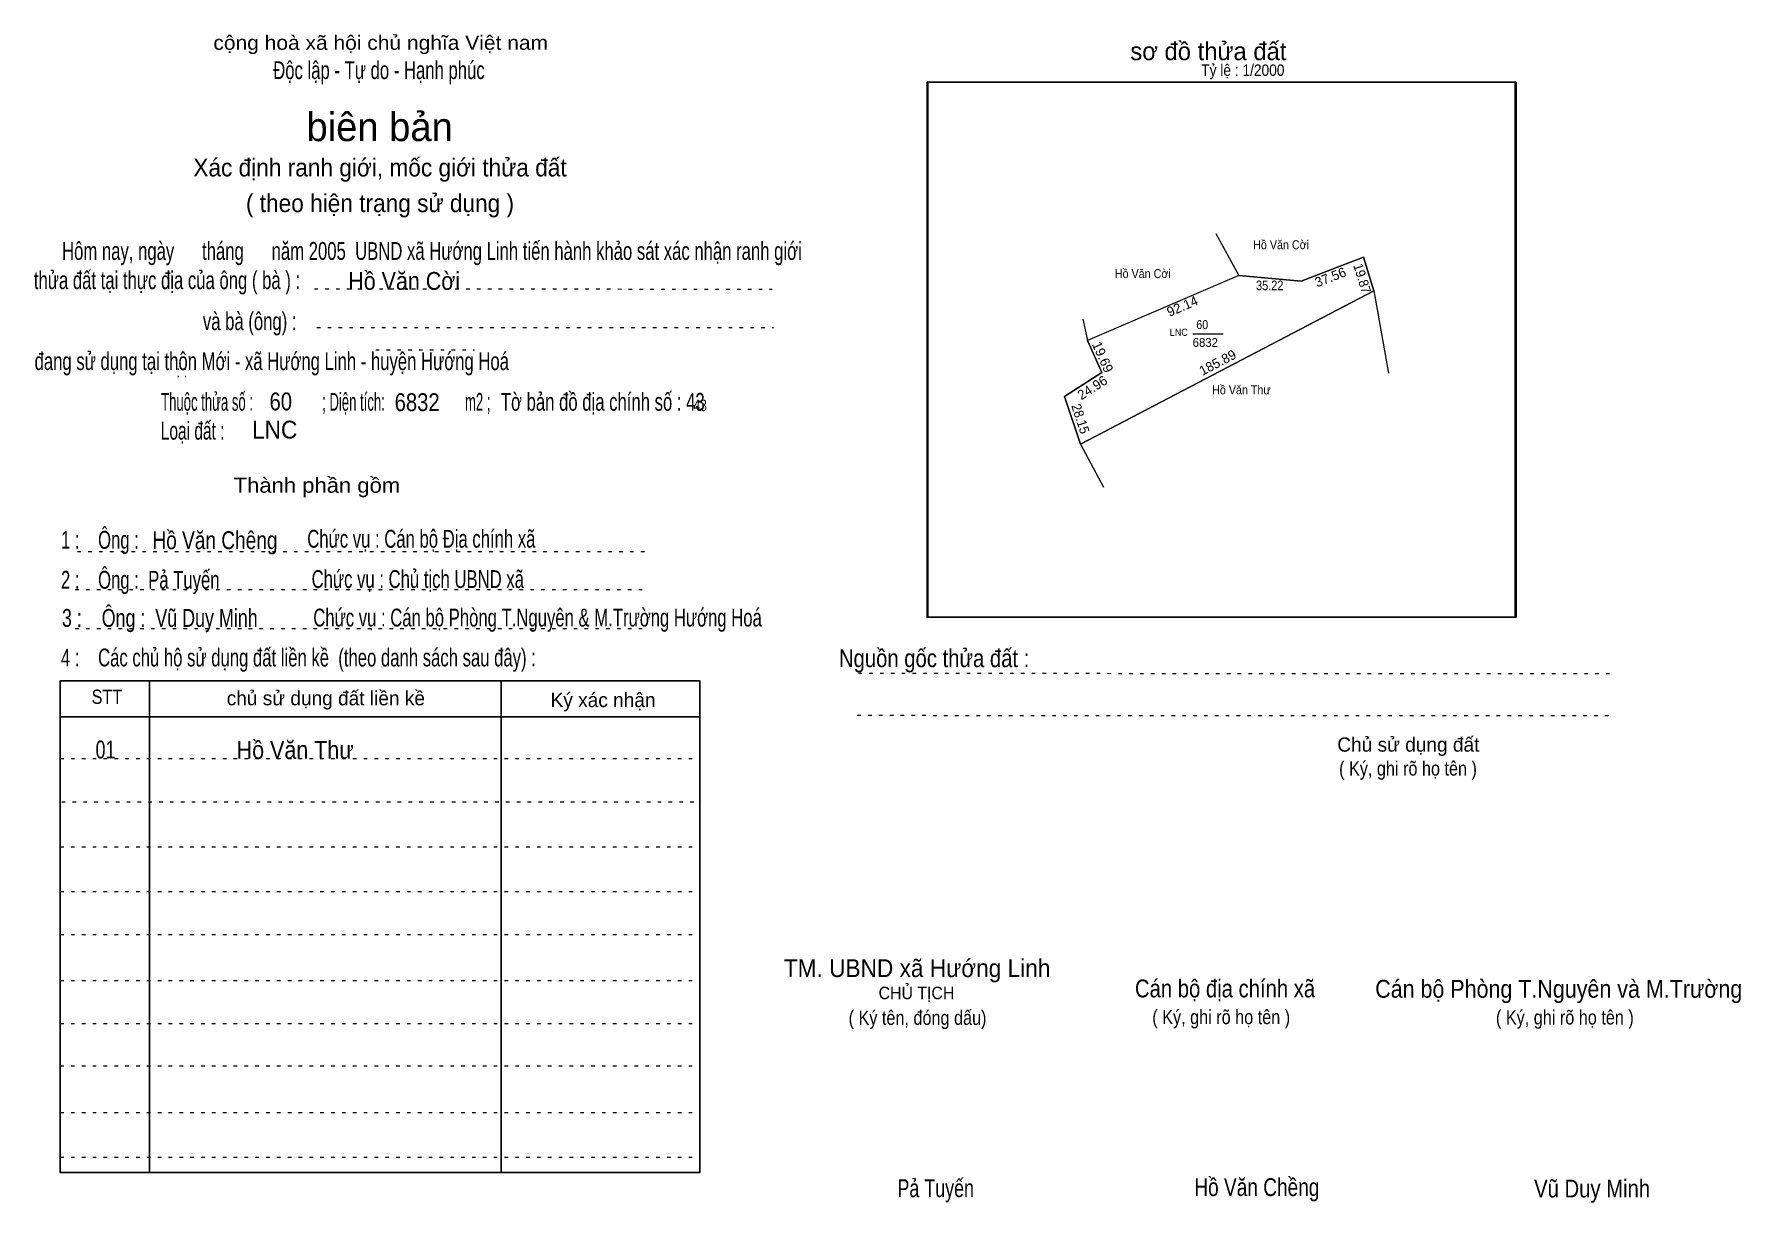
# Model space of a CAD drawing. Header units: centimetres. Extents: x -1.5 to 46.4, y -3.9 to 28.9.
import ezdxf
from ezdxf.enums import TextEntityAlignment as Align

# ---------------------------------------------------------------- set-up
doc = ezdxf.new("R2010")
doc.units = ezdxf.units.CM
doc.header["$LTSCALE"] = 0.17
doc.linetypes.add('DOTTED', pattern=[1.5, 0.3, -1.2])
for name, color, linetype in [('1', 7, 'Continuous'), ('16', 7, 'Continuous'), ('34', 7, 'Continuous'), ('51', 7, 'Continuous')]:
    doc.layers.add(name, color=color, linetype=linetype)
for name, color, linetype, lineweight in [('15', 7, 'Continuous', 13), ('2', 7, 'Continuous', 25), ('22', 7, 'Continuous', 13), ('5', 7, 'DOTTED', 13)]:
    doc.layers.add(name, color=color, linetype=linetype, lineweight=lineweight)

msp = doc.modelspace()

# ---------------------------------------------------------------- linework, layer by layer
at = {"layer": '15'}
msp.add_line((31.01, 20.47), (31.86, 20.47), dxfattribs=at)
at = {"layer": '2'}
msp.add_lwpolyline([(23.56, 27.52), (40.06, 27.52), (40.06, 12.52), (23.56, 12.52)], close=True, dxfattribs=at)
at = {"layer": '22'}
for p, q in [((31.66, 23.28), (32.3, 22.1)), ((32.3, 22.1), (28.06, 20.28)), ((36.09, 21.67), (27.86, 17.37)), ((36.09, 21.67), (36.5, 19.36)), ((27.93, 20.88), (28.06, 20.28)), ((27.86, 17.37), (28.51, 16.17))]:
    msp.add_line(p, q, dxfattribs=at)
msp.add_lwpolyline([(36.09, 21.67), (35.8, 22.62), (34.05, 21.94), (32.3, 22.1), (28.06, 20.28), (28.46, 19.38), (27.41, 18.71), (27.86, 17.37)], close=True, dxfattribs=at)
for points in [[(32.3, 22.1), (34.05, 21.94), (35.8, 22.62), (36.09, 21.67)], [(27.86, 17.37), (27.41, 18.71), (28.46, 19.38), (28.06, 20.28)]]:
    msp.add_lwpolyline(points, dxfattribs=at)
at = {"layer": '5'}
for p, q in [((6.37, 21.73), (19.21, 21.72)), ((6.44, 20.64), (19.25, 20.64)), ((8.09, 20.02), (10.86, 20.02)), ((-0.28, 14.36), (15.72, 14.36)), ((-0.34, 13.3), (15.66, 13.3)), ((-0.34, 12.2), (15.66, 12.2)), ((21.63, 10.95), (42.72, 10.94)), ((21.6, 9.77), (42.69, 9.76)), ((-0.76, 8.56), (17.18, 8.56)), ((-0.72, 7.34), (17.22, 7.34)), ((-0.76, 6.08), (17.18, 6.08)), ((-0.76, 4.83), (17.18, 4.83)), ((-0.76, 3.62), (17.18, 3.62)), ((-0.76, 2.33), (17.18, 2.33)), ((-0.76, 1.13), (17.18, 1.13)), ((-0.76, -0.06), (17.18, -0.06)), ((-0.76, -1.37), (17.18, -1.37)), ((-0.76, -2.62), (17.18, -2.62))]:
    msp.add_line(p, q, dxfattribs=at)
at = {"layer": '5', "linetype": 'Continuous', "lineweight": 25}
for p, q in [((1.74, 10.74), (1.74, -3.05)), ((11.61, 10.74), (11.61, -3.05)), ((-0.76, 9.73), (17.18, 9.73))]:
    msp.add_line(p, q, dxfattribs=at)
for points in [[(23.58, 27.52), (40.08, 27.52), (40.08, 12.52), (23.58, 12.52)], [(-0.76, 10.74), (17.18, 10.74), (17.18, -3.05), (-0.76, -3.05)]]:
    msp.add_lwpolyline(points, close=True, dxfattribs=at)

# ---------------------------------------------------------------- texts
at = {"layer": '1', "width": 0.75}
msp.add_text('01', height=0.5, dxfattribs=at).set_placement((0.23, 8.56))
at = {"layer": '15'}
for s, width, p in [('60', 0.9, (31.11, 20.6)), ('6832', 0.95, (31.01, 20.1))]:
    msp.add_text(s, height=0.25, dxfattribs=dict(at, width=width)).set_placement(p)
at = {"layer": '16', "width": 0.9}
for s, p in [('Hồ Văn Cời', (33.49, 22.84)), ('Hồ Văn Cời', (29.61, 22.03)), ('Hồ Văn Thư', (32.375, 18.77))]:
    msp.add_text(s, height=0.25, dxfattribs=at).set_placement(p, align=Align.CENTER)
for s, p in [('Hồ Văn Cời', (7.32, 21.7)), ('Hồ Văn Thư', (4.19, 8.55))]:
    msp.add_text(s, height=0.5, dxfattribs=at).set_placement(p)
at = {"layer": '22', "width": 0.95}
msp.add_text('LNC', height=0.2, dxfattribs=at).set_placement((30.62, 20.41), align=Align.CENTER)
at = {"layer": '34'}
for s, height, width, p in [(': : ', 0.32, 0.85, (2.5, 19.25)), ('60', 0.5, 0.85, (5.11, 18.32)), ('6832', 0.5, 0.85, (8.62, 18.3)), ('43', 0.32, 0.8, (17, 18.3)), ('LNC', 0.5, 0.95, (4.62, 17.53))]:
    msp.add_text(s, height=height, dxfattribs=dict(at, width=width)).set_placement(p)
at = {"layer": '5'}
for s, height, width, p in [('cộng hoà xã hội chủ nghĩa Việt nam', 0.4, 1.1, (8.23, 28.43)), ('Độc lập - Tự do - Hạnh phúc', 0.5, 0.7, (8.18, 27.61)), ('Xác định ranh giới, mốc giới thửa đất', 0.5, 0.95, (8.21, 24.88)), ('( theo hiện trạng sử dụng )', 0.5, 0.95, (8.21, 23.88)), ('Thành phần gồm', 0.42, 1.1, (6.44, 16.01)), ('Hồ Văn Chêng', 0.5, 0.8, (3.58, 14.43)), ('Chức vụ : Cán bộ Địa chính xã', 0.5, 0.7, (9.37, 14.47)), ('Chức vụ : Chủ tịch UBND xã', 0.5, 0.7, (9.27, 13.34)), ('Chức vụ : Cán bộ Phòng T.Nguyên & M.Trường Hướng Hoá', 0.5, 0.7, (12.63, 12.26)), ('    Nguồn gốc thửa đất :', 0.5, 0.85, (23.44, 11.12)), ('( Ký, ghi rõ họ tên )', 0.4, 0.85, (37.05, 8.08)), ('CHỦ TỊCH', 0.35, 0.95, (23.26, 1.81)), ('( Ký tên, đóng dấu)', 0.4, 0.85, (23.29, 1.09)), ('( Ký, ghi rõ họ tên )', 0.4, 0.85, (31.81, 1.11)), ('( Ký, ghi rõ họ tên )', 0.4, 0.85, (41.45, 1.1)), ('Pả Tuyến', 0.5, 0.75, (23.8, -3.74)), ('Hồ Văn Chềng', 0.5, 0.8, (32.81, -3.71)), ('Vũ Duy Minh', 0.5, 0.85, (42.215, -3.75))]:
    msp.add_text(s, height=height, dxfattribs=dict(at, width=width)).set_placement(p, align=Align.CENTER)
msp.add_text('sơ đồ thửa đất', height=0.5, dxfattribs=at).set_placement((29.26, 28.14))
for s, height, p in [('biên bản', 0.8, (8.2, 25.87)), ('      chủ sử dụng đất liền kề', 0.4, (6.245, 10.05)), ('   Ký xác nhận', 0.4, (14.245, 10)), ('Chủ sử dụng đất', 0.4, (37.06, 8.75))]:
    msp.add_text(s, height=height, dxfattribs=at).set_placement(p, align=Align.CENTER)
for s, height, width, p in [('   Hôm nay, ngày      tháng      năm 2005  UBND xã Hướng Linh tiến hành khảo sát xác nhận ranh giới ', 0.5, 0.7, (-1.1, 22.54)), ('thửa đất tại thực địa của ông ( bà ) :                                       ', 0.5, 0.7, (-1.5, 21.72)), ('                                     và bà (ông) :', 0.5, 0.7, (-1.57, 20.57)), (' đang sử dụng tại thôn Mới - xã Hướng Linh - huyện Hướng Hoá', 0.5, 0.7, (-1.61, 19.45)), ('Thuộc thửa số :                   ; Diện tích:                      m2 ;                                            ', 0.5, 0.55, (2.07, 18.31)), ('Tờ bản đồ địa chính số : 43', 0.5, 0.7, (11.6, 18.31)), ('Loại đất :  ', 0.5, 0.65, (2.06, 17.5)), ('    1 :    Ông :                                                        ', 0.5, 0.7, (-1.26, 14.44)), ('    2 :    Ông :  Pả Tuyến', 0.5, 0.7, (-1.26, 13.32)), ('    3 :    Ông :  Vũ Duy Minh', 0.5, 0.75, (-1.27, 12.25)), ('    4 :    Các chủ hộ sử dụng đất liền kề  (theo danh sách sau đây) :', 0.5, 0.7, (-1.26, 11.14)), ('STT', 0.4, 0.85, (0.12, 10.09)), ('TM. UBND xã Hướng Linh', 0.5, 0.95, (19.54, 2.43)), ('Cán bộ địa chính xã  ', 0.5, 0.85, (29.39, 1.86)), ('Cán bộ Phòng T.Nguyên và M.Trường', 0.5, 0.9, (36.13, 1.85))]:
    msp.add_text(s, height=height, dxfattribs=dict(at, width=width)).set_placement(p)
at = {"layer": '51', "width": 0.9}
msp.add_text('Tỷ lệ : 1/2000', height=0.32, dxfattribs=at).set_placement((31.25, 27.7))
at = {"layer": '51'}
for s, height, rotation, p in [('37.56', 0.2699, 21.147, (34.9213, 21.9291)), ('92.14', 0.27, 23.268, (30.7717, 21.117)), ('19.69', 0.2699, 294.039, (28.3629, 19.76)), ('185.89', 0.27, 27.562, (31.7725, 19.5419)), ('24.96', 0.27, 32.633, (28.2672, 18.8443))]:
    msp.add_text(s, height=height, rotation=rotation, dxfattribs=at).set_placement(p, align=Align.CENTER)
at = {"layer": '51', "width": 0.95}
for s, rotation, p in [('19.87', 287.149, (35.6366, 21.9798)), ('28.15', 288.28, (27.7347, 18.0423))]:
    msp.add_text(s, height=0.27, rotation=rotation, dxfattribs=at).set_placement(p, align=Align.CENTER)
at = {"layer": '51', "width": 0.85}
msp.add_text('35.22', height=0.27, dxfattribs=at).set_placement((33.17, 21.69), align=Align.CENTER)

doc.saveas('drawing.dxf')
